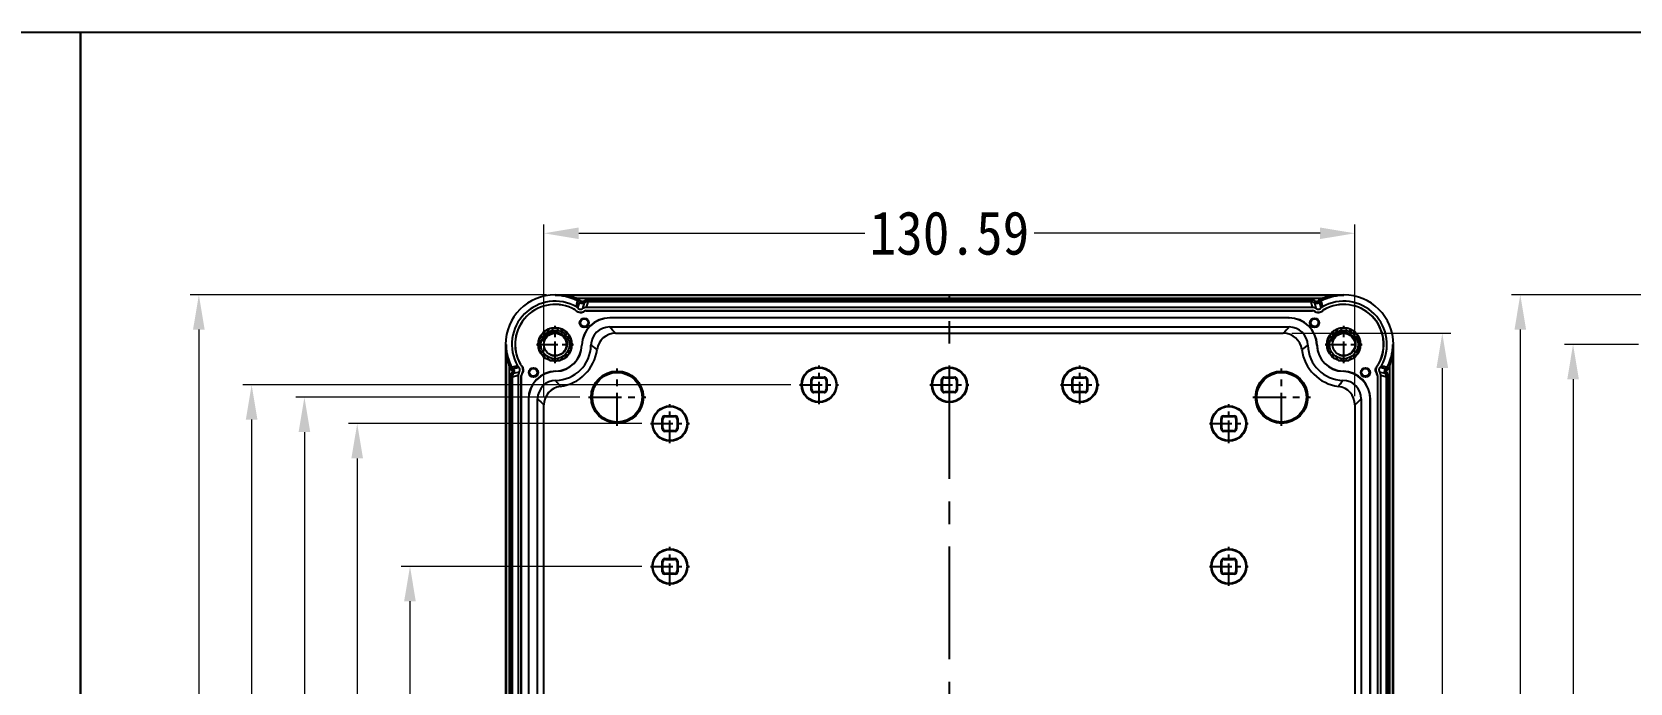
# Model space of a CAD drawing. Header units: millimetres. Extents: x -603 to 1798, y -1840 to -1013.
# Drawn here: x 1199.5 to 1456.9, y -1118.2 to -1013.4 of the extents above; entities that cross this region are included whole.
import ezdxf

# ---------------------------------------------------------------- set-up
doc = ezdxf.new("R2010")
doc.units = ezdxf.units.MM
doc.header["$MEASUREMENT"] = 0
doc.linetypes.add('CENTER', pattern=[50.8, 31.75, -6.35, 6.35, -6.35])
doc.layers.get('0').update_dxf_attribs({"linetype": 'CONTINUOUS'})
doc.layers.get('Defpoints').update_dxf_attribs({"linetype": 'CONTINUOUS'})
doc.layers.add('dim', color=3, linetype='CONTINUOUS', lineweight=9)
doc.styles.add('FFS', font='simfang0.ttf', dxfattribs={"width": 0.9})
doc.dimstyles.new('YanXiu', dxfattribs={"dimtxt": 2.5, "dimasz": 2.2, "dimexe": 1, "dimexo": 0.6, "dimgap": 0.66, "dimtad": 0, "dimzin": 0, "dimdsep": 46, "dimtxsty": 'FFS', "dimcen": 0, "dimclrd": 256, "dimclre": 131, "dimclrt": 42, "dimadec": 0, "dimazin": 0, "dimtfac": 1, "dimtdec": 4, "dimtofl": 0, "dimtmove": 0, "dimatfit": 3, "dimfxl": 0, "dimtolj": 1, "dimtzin": 0, "dimlwd": 0, "dimlwe": 0, "dimarcsym": 0})

# ---------------------------------------------------------------- blocks, each defined once
blk = doc.blocks.new('*U16')
at = {"layer": 'Defpoints', "color": 2}
blk.add_lwpolyline([(-268.67, 187.87), (268.67, 187.87), (268.67, -187.87), (-268.67, -187.87)], close=True, dxfattribs=at)
blk = doc.blocks.new('*D1')
at = {"layer": 'Defpoints', "color": 0}
for p in [(65.3, 111.91), (-65.3, 84.27), (65.3, 84.27)]:
    blk.add_point(p, dxfattribs=at)
at = {"layer": 'dim', "color": 131, "lineweight": 5}
for p, q in [((-65.3, 85.67), (-65.3, 113.31)), ((65.3, 85.67), (65.3, 113.31))]:
    blk.add_line(p, q, dxfattribs=at)
at = {"layer": 'dim', "lineweight": 5}
for p, q in [((-59.7, 111.91), (-13.64, 111.91)), ((59.7, 111.91), (13.64, 111.91))]:
    blk.add_line(p, q, dxfattribs=at)
at = {"layer": 'dim'}
for points in [[(-59.7, 112.84), (-59.7, 110.98), (-65.3, 111.91)], [(59.7, 112.84), (59.7, 110.98), (65.3, 111.91)]]:
    blk.add_solid(points, dxfattribs=at)
at = {"layer": 'dim', "color": 42, "insert": (0, 111.91), "char_height": 7, "attachment_point": 5, "style": 'FFS'}
blk.add_mtext('130.59', dxfattribs=at)
blk = doc.blocks.new('*D2')
at = {"layer": 'Defpoints', "color": 0}
for p in [(53.77, 95.8), (53.77, -95.8), (79.37, -95.8)]:
    blk.add_point(p, dxfattribs=at)
at = {"layer": 'dim', "color": 131, "lineweight": 5}
for p, q in [((55.17, 95.8), (80.77, 95.8)), ((55.17, -95.8), (80.77, -95.8))]:
    blk.add_line(p, q, dxfattribs=at)
at = {"layer": 'dim', "lineweight": 5}
for p, q in [((79.37, 90.2), (79.37, 13.64)), ((79.37, -90.2), (79.37, -13.64))]:
    blk.add_line(p, q, dxfattribs=at)
at = {"layer": 'dim'}
for points in [[(78.44, 90.2), (80.31, 90.2), (79.37, 95.8)], [(78.44, -90.2), (80.31, -90.2), (79.37, -95.8)]]:
    blk.add_solid(points, dxfattribs=at)
at = {"layer": 'dim', "color": 42, "insert": (79.37, 0), "char_height": 7, "attachment_point": 5, "rotation": 90, "style": 'FFS'}
blk.add_mtext('191.59', dxfattribs=at)
blk = doc.blocks.new('*D6')
at = {"layer": 'Defpoints', "color": 0}
for p in [(-48.13, 58.25), (-86.87, -58.25), (-48.13, -58.25)]:
    blk.add_point(p, dxfattribs=at)
at = {"layer": 'dim', "color": 131, "lineweight": 5}
for p, q in [((-49.53, 58.25), (-88.27, 58.25)), ((-49.53, -58.25), (-88.27, -58.25))]:
    blk.add_line(p, q, dxfattribs=at)
at = {"layer": 'dim', "lineweight": 5}
for p, q in [((-86.87, 52.65), (-86.87, 13.78)), ((-86.87, -52.65), (-86.87, -13.78))]:
    blk.add_line(p, q, dxfattribs=at)
at = {"layer": 'dim'}
for points in [[(-87.81, 52.65), (-85.94, 52.65), (-86.87, 58.25)], [(-87.81, -52.65), (-85.94, -52.65), (-86.87, -58.25)]]:
    blk.add_solid(points, dxfattribs=at)
at = {"layer": 'dim', "color": 42, "insert": (-86.87, 0), "char_height": 7, "attachment_point": 5, "rotation": 90, "style": 'FFS'}
blk.add_mtext('116.50', dxfattribs=at)
blk = doc.blocks.new('*D7')
at = {"layer": 'Defpoints', "color": 0}
for p in [(-48.13, 81.25), (-95.37, -81.25), (-48.13, -81.25)]:
    blk.add_point(p, dxfattribs=at)
at = {"layer": 'dim', "color": 131, "lineweight": 5}
for p, q in [((-49.53, 81.25), (-96.77, 81.25)), ((-49.53, -81.25), (-96.77, -81.25))]:
    blk.add_line(p, q, dxfattribs=at)
at = {"layer": 'dim', "lineweight": 5}
for p, q in [((-95.37, 75.65), (-95.37, 13.78)), ((-95.37, -75.65), (-95.37, -13.78))]:
    blk.add_line(p, q, dxfattribs=at)
at = {"layer": 'dim'}
for points in [[(-96.31, 75.65), (-94.44, 75.65), (-95.37, 81.25)], [(-96.31, -75.65), (-94.44, -75.65), (-95.37, -81.25)]]:
    blk.add_solid(points, dxfattribs=at)
at = {"layer": 'dim', "color": 42, "insert": (-95.37, 0), "char_height": 7, "attachment_point": 5, "rotation": 90, "style": 'FFS'}
blk.add_mtext('162.50', dxfattribs=at)
blk = doc.blocks.new('*D8')
at = {"layer": 'Defpoints', "color": 0}
for p in [(-58.13, 85.5), (-103.87, -85.5), (-58.13, -85.5)]:
    blk.add_point(p, dxfattribs=at)
at = {"layer": 'dim', "color": 131, "lineweight": 5}
for p, q in [((-59.53, 85.5), (-105.27, 85.5)), ((-59.53, -85.5), (-105.27, -85.5))]:
    blk.add_line(p, q, dxfattribs=at)
at = {"layer": 'dim', "lineweight": 5}
for p, q in [((-103.87, 79.9), (-103.87, 13.78)), ((-103.87, -79.9), (-103.87, -13.78))]:
    blk.add_line(p, q, dxfattribs=at)
at = {"layer": 'dim'}
for points in [[(-104.81, 79.9), (-102.94, 79.9), (-103.87, 85.5)], [(-104.81, -79.9), (-102.94, -79.9), (-103.87, -85.5)]]:
    blk.add_solid(points, dxfattribs=at)
at = {"layer": 'dim', "color": 42, "insert": (-103.87, 0), "char_height": 7, "attachment_point": 5, "rotation": 90, "style": 'FFS'}
blk.add_mtext('171.00', dxfattribs=at)
blk = doc.blocks.new('*D9')
at = {"layer": 'Defpoints', "color": 0}
for p in [(-24.13, 87.5), (-112.37, -87.5), (-24.13, -87.5)]:
    blk.add_point(p, dxfattribs=at)
at = {"layer": 'dim', "color": 131, "lineweight": 5}
for p, q in [((-25.53, 87.5), (-113.77, 87.5)), ((-25.53, -87.5), (-113.77, -87.5))]:
    blk.add_line(p, q, dxfattribs=at)
at = {"layer": 'dim', "lineweight": 5}
for p, q in [((-112.37, 81.9), (-112.37, 13.78)), ((-112.37, -81.9), (-112.37, -13.78))]:
    blk.add_line(p, q, dxfattribs=at)
at = {"layer": 'dim'}
for points in [[(-113.31, 81.9), (-111.44, 81.9), (-112.37, 87.5)], [(-113.31, -81.9), (-111.44, -81.9), (-112.37, -87.5)]]:
    blk.add_solid(points, dxfattribs=at)
at = {"layer": 'dim', "color": 42, "insert": (-112.37, 0), "char_height": 7, "attachment_point": 5, "rotation": 90, "style": 'FFS'}
blk.add_mtext('175.00', dxfattribs=at)
blk = doc.blocks.new('*D10')
at = {"layer": 'Defpoints', "color": 0}
for p in [(-63.5, 102), (-120.87, -102), (-63.5, -102)]:
    blk.add_point(p, dxfattribs=at)
at = {"layer": 'dim', "color": 131, "lineweight": 5}
for p, q in [((-64.9, 102), (-122.27, 102)), ((-64.9, -102), (-122.27, -102))]:
    blk.add_line(p, q, dxfattribs=at)
at = {"layer": 'dim', "lineweight": 5}
for p, q in [((-120.87, 96.4), (-120.87, 13.88)), ((-120.87, -96.4), (-120.87, -13.88))]:
    blk.add_line(p, q, dxfattribs=at)
at = {"layer": 'dim'}
for points in [[(-121.81, 96.4), (-119.94, 96.4), (-120.87, 102)], [(-121.81, -96.4), (-119.94, -96.4), (-120.87, -102)]]:
    blk.add_solid(points, dxfattribs=at)
at = {"layer": 'dim', "color": 42, "insert": (-120.87, 0), "char_height": 7, "attachment_point": 5, "rotation": 90, "style": 'FFS'}
blk.add_mtext('204.00', dxfattribs=at)
blk = doc.blocks.new('*D32')
at = {"layer": 'Defpoints', "color": 0}
for p in [(-37.36, 370.99), (-63.65, 166.99), (-37.36, 166.99)]:
    blk.add_point(p, dxfattribs=at)
at = {"layer": 'dim', "color": 131, "lineweight": 5}
for p, q in [((-38.76, 370.99), (-65.05, 370.99)), ((-38.76, 166.99), (-65.05, 166.99))]:
    blk.add_line(p, q, dxfattribs=at)
at = {"layer": 'dim', "lineweight": 5}
for p, q in [((-63.65, 365.39), (-63.65, 282.87)), ((-63.65, 172.59), (-63.65, 255.11))]:
    blk.add_line(p, q, dxfattribs=at)
at = {"layer": 'dim'}
for points in [[(-64.58, 365.39), (-62.71, 365.39), (-63.65, 370.99)], [(-64.58, 172.59), (-62.71, 172.59), (-63.65, 166.99)]]:
    blk.add_solid(points, dxfattribs=at)
at = {"layer": 'dim', "color": 42, "insert": (-63.65, 268.99), "char_height": 7, "attachment_point": 5, "rotation": 90, "style": 'FFS'}
blk.add_mtext('204.00', dxfattribs=at)
blk = doc.blocks.new('*D40')
at = {"layer": 'Defpoints', "color": 0}
for p in [(-55.15, 362.99), (-43.19, 362.99), (-43.19, 174.99)]:
    blk.add_point(p, dxfattribs=at)
at = {"layer": 'dim', "color": 131, "lineweight": 5}
for p, q in [((-44.59, 362.99), (-56.55, 362.99)), ((-44.59, 174.99), (-56.55, 174.99))]:
    blk.add_line(p, q, dxfattribs=at)
at = {"layer": 'dim', "lineweight": 5}
for p, q in [((-55.15, 357.39), (-55.15, 282.76)), ((-55.15, 180.59), (-55.15, 255.21))]:
    blk.add_line(p, q, dxfattribs=at)
at = {"layer": 'dim'}
for points in [[(-56.08, 357.39), (-54.21, 357.39), (-55.15, 362.99)], [(-56.08, 180.59), (-54.21, 180.59), (-55.15, 174.99)]]:
    blk.add_solid(points, dxfattribs=at)
at = {"layer": 'dim', "color": 42, "insert": (-55.15, 268.99), "char_height": 7, "attachment_point": 5, "rotation": 90, "style": 'FFS'}
blk.add_mtext('188.00', dxfattribs=at)
blk = doc.blocks.new('u87')
at = {"color": 7}
for p, q in [((-63.5, 101.904), (-63.5, 102)), ((-63.5, 102), (63.5, 102)), ((63.5, 101.904), (-63.5, 101.904)), ((-59.999, 101.404), (-60.127, 101.133)), ((59.999, 101.404), (-59.999, 101.404)), ((-59.724, 101.268), (-59.862, 101.002)), ((-59.824, 99.859), (-59.58, 100.783)), ((-59.357, 100.984), (-59.58, 100.783)), ((-58.823, 100.701), (-59.064, 99.774)), ((-58.998, 100.944), (-58.823, 100.701)), ((-58.237, 100.89), (-58.478, 99.963)), ((-58.237, 101.19), (-58.237, 100.89)), ((58.237, 101.19), (-58.237, 101.19)), ((58.237, 100.89), (-58.237, 100.89)), ((58.237, 101.19), (58.237, 100.89)), ((58.478, 99.963), (58.237, 100.89)), ((58.998, 100.944), (58.823, 100.701)), ((59.064, 99.774), (58.823, 100.701)), ((59.357, 100.984), (59.58, 100.783)), ((59.58, 100.783), (59.824, 99.859)), ((59.724, 101.268), (59.862, 101.002)), ((59.999, 101.404), (60.127, 101.133)), ((63.5, 101.904), (63.5, 102)), ((-60.338, 99.601), (-60.327, 99.619)), ((-60.215, 99.502), (-60.2, 99.516)), ((-58.761, 99.341), (-58.774, 99.358)), ((-58.481, 99.432), (-58.481, 99.453)), ((-58.481, 99.453), (58.481, 99.453)), ((-58.481, 99.432), (58.481, 99.432)), ((58.478, 99.963), (-58.478, 99.963)), ((54.703, 98.295), (-54.703, 98.295)), ((-54.678, 98.269), (-54.703, 98.295)), ((54.678, 98.269), (-54.678, 98.269)), ((54.678, 98.269), (54.703, 98.295)), ((58.481, 99.432), (58.481, 99.453)), ((58.761, 99.341), (58.774, 99.358)), ((60.215, 99.502), (60.2, 99.516)), ((60.337, 99.6), (60.327, 99.619)), ((-54.723, 96.816), (54.723, 96.816)), ((-53.775, 95.795), (53.775, 95.795)), ((-71.5, 94), (-71.5, -94)), ((-71.5, 94), (-71.404, 94)), ((-71.404, 94), (-71.404, -94)), ((-59.175, 93.887), (-59.201, 93.9)), ((59.175, 93.887), (59.201, 93.9)), ((71.404, -94), (71.404, 94)), ((71.5, 94), (71.404, 94)), ((71.5, -94), (71.5, 94)), ((-70.904, 90.499), (-70.633, 90.627)), ((-70.904, 90.499), (-70.904, 3.501)), ((-70.768, 90.224), (-70.502, 90.362)), ((-70.484, 89.857), (-70.283, 90.08)), ((-70.283, 90.08), (-69.359, 90.324)), ((-69.101, 90.838), (-69.119, 90.827)), ((-69.002, 90.715), (-69.016, 90.7)), ((69.002, 90.715), (69.016, 90.7)), ((69.101, 90.838), (69.119, 90.827)), ((69.359, 90.324), (70.283, 90.08)), ((70.484, 89.857), (70.283, 90.08)), ((70.768, 90.224), (70.502, 90.362)), ((70.904, 90.499), (70.633, 90.627)), ((70.904, 3.501), (70.904, 90.499)), ((-70.69, 88.737), (-70.69, 5.263)), ((-70.69, 88.737), (-70.39, 88.737)), ((-70.444, 89.498), (-70.201, 89.323)), ((-69.463, 88.978), (-70.39, 88.737)), ((-70.39, 88.737), (-70.39, 5.263)), ((-69.274, 89.564), (-70.201, 89.323)), ((-69.463, 88.978), (-69.463, 5.022)), ((-68.953, 5.019), (-68.953, 88.981)), ((-68.932, 88.981), (-68.953, 88.981)), ((-68.932, 5.019), (-68.932, 88.981)), ((-68.841, 89.261), (-68.858, 89.274)), ((-63.387, 89.675), (-63.4, 89.701)), ((-22.25, 86.65), (-22.25, 88.35)), ((-22.137, 88.237), (-22.25, 88.35)), ((-22.137, 86.763), (-22.137, 88.237)), ((-21.737, 88.637), (-21.85, 88.75)), ((-21.85, 88.75), (-20.15, 88.75)), ((-21.737, 88.637), (-20.263, 88.637)), ((-20.263, 88.637), (-20.15, 88.75)), ((-19.863, 88.237), (-19.75, 88.35)), ((-19.863, 88.237), (-19.863, 86.763)), ((-19.75, 88.35), (-19.75, 86.65)), ((-1.25, 86.65), (-1.25, 88.35)), ((-1.137, 88.237), (-1.25, 88.35)), ((-1.137, 86.763), (-1.137, 88.237)), ((-0.737, 88.637), (-0.85, 88.75)), ((-0.85, 88.75), (0.85, 88.75)), ((-0.737, 88.637), (0.737, 88.637)), ((0.737, 88.637), (0.85, 88.75)), ((1.137, 88.237), (1.25, 88.35)), ((1.137, 88.237), (1.137, 86.763)), ((1.25, 88.35), (1.25, 86.65)), ((19.75, 86.65), (19.75, 88.35)), ((19.863, 88.237), (19.75, 88.35)), ((19.863, 86.763), (19.863, 88.237)), ((20.263, 88.637), (20.15, 88.75)), ((20.15, 88.75), (21.85, 88.75)), ((20.263, 88.637), (21.737, 88.637)), ((21.737, 88.637), (21.85, 88.75)), ((22.137, 88.237), (22.25, 88.35)), ((22.137, 88.237), (22.137, 86.763)), ((22.25, 88.35), (22.25, 86.65)), ((63.387, 89.675), (63.4, 89.701)), ((68.841, 89.261), (68.858, 89.274)), ((68.932, 88.981), (68.932, 5.019)), ((68.932, 88.981), (68.953, 88.981)), ((68.953, 88.981), (68.953, 5.019)), ((70.201, 89.323), (69.274, 89.564)), ((69.463, 5.022), (69.463, 88.978)), ((70.39, 88.737), (69.463, 88.978)), ((70.444, 89.498), (70.201, 89.323)), ((70.39, 5.263), (70.39, 88.737)), ((70.69, 88.737), (70.39, 88.737)), ((70.69, 5.263), (70.69, 88.737)), ((-67.795, 85.203), (-67.795, 8.797)), ((-67.769, 85.178), (-67.795, 85.203)), ((-67.769, 85.178), (-67.769, 8.822)), ((-66.316, 8.777), (-66.316, 85.223)), ((-22.137, 86.763), (-22.25, 86.65)), ((-21.737, 86.363), (-21.85, 86.25)), ((-20.15, 86.25), (-21.85, 86.25)), ((-20.263, 86.363), (-21.737, 86.363)), ((-20.263, 86.363), (-20.15, 86.25)), ((-19.863, 86.763), (-19.75, 86.65)), ((-1.137, 86.763), (-1.25, 86.65)), ((-0.737, 86.363), (-0.85, 86.25)), ((0.85, 86.25), (-0.85, 86.25)), ((0.737, 86.363), (-0.737, 86.363)), ((0.737, 86.363), (0.85, 86.25)), ((1.137, 86.763), (1.25, 86.65)), ((19.863, 86.763), (19.75, 86.65)), ((20.263, 86.363), (20.15, 86.25)), ((21.85, 86.25), (20.15, 86.25)), ((21.737, 86.363), (20.263, 86.363)), ((21.737, 86.363), (21.85, 86.25)), ((22.137, 86.763), (22.25, 86.65)), ((66.316, 85.223), (66.316, 8.777)), ((67.769, 85.178), (67.795, 85.203)), ((67.769, 8.822), (67.769, 85.178)), ((67.795, 8.797), (67.795, 85.203)), ((-65.295, 9.725), (-65.295, 84.275)), ((-45.737, 82.387), (-45.85, 82.5)), ((-45.85, 82.5), (-44.15, 82.5)), ((-45.737, 82.387), (-44.263, 82.387)), ((-44.263, 82.387), (-44.15, 82.5)), ((44.15, 82.5), (45.85, 82.5)), ((44.263, 82.387), (44.15, 82.5)), ((44.263, 82.387), (45.737, 82.387)), ((45.737, 82.387), (45.85, 82.5)), ((65.295, 84.275), (65.295, 9.725)), ((-46.25, 80.4), (-46.25, 82.1)), ((-46.137, 81.987), (-46.25, 82.1)), ((-46.137, 80.513), (-46.25, 80.4)), ((-46.137, 80.513), (-46.137, 81.987)), ((-45.737, 80.113), (-45.85, 80)), ((-44.15, 80), (-45.85, 80)), ((-44.263, 80.113), (-45.737, 80.113)), ((-44.263, 80.113), (-44.15, 80)), ((-43.863, 81.987), (-43.75, 82.1)), ((-43.863, 81.987), (-43.863, 80.513)), ((-43.863, 80.513), (-43.75, 80.4)), ((-43.75, 82.1), (-43.75, 80.4)), ((43.75, 80.4), (43.75, 82.1)), ((43.863, 81.987), (43.75, 82.1)), ((43.863, 80.513), (43.75, 80.4)), ((43.863, 80.513), (43.863, 81.987)), ((44.263, 80.113), (44.15, 80)), ((45.85, 80), (44.15, 80)), ((45.737, 80.113), (44.263, 80.113)), ((45.737, 80.113), (45.85, 80)), ((46.137, 81.987), (46.25, 82.1)), ((46.137, 81.987), (46.137, 80.513)), ((46.137, 80.513), (46.25, 80.4)), ((46.25, 82.1), (46.25, 80.4)), ((-45.737, 59.387), (-45.85, 59.5)), ((-45.85, 59.5), (-44.15, 59.5)), ((-45.737, 59.387), (-44.263, 59.387)), ((-44.263, 59.387), (-44.15, 59.5)), ((44.15, 59.5), (45.85, 59.5)), ((44.263, 59.387), (44.15, 59.5)), ((44.263, 59.387), (45.737, 59.387)), ((45.737, 59.387), (45.85, 59.5)), ((-46.25, 57.4), (-46.25, 59.1)), ((-46.137, 58.987), (-46.25, 59.1)), ((-46.137, 57.513), (-46.25, 57.4)), ((-46.137, 57.513), (-46.137, 58.987)), ((-45.737, 57.113), (-45.85, 57)), ((-44.15, 57), (-45.85, 57)), ((-44.263, 57.113), (-45.737, 57.113)), ((-44.263, 57.113), (-44.15, 57)), ((-43.863, 58.987), (-43.75, 59.1)), ((-43.863, 58.987), (-43.863, 57.513)), ((-43.863, 57.513), (-43.75, 57.4)), ((-43.75, 59.1), (-43.75, 57.4)), ((43.75, 57.4), (43.75, 59.1)), ((43.863, 58.987), (43.75, 59.1)), ((43.863, 57.513), (43.75, 57.4)), ((43.863, 57.513), (43.863, 58.987)), ((44.263, 57.113), (44.15, 57)), ((45.85, 57), (44.15, 57)), ((45.737, 57.113), (44.263, 57.113)), ((45.737, 57.113), (45.85, 57)), ((46.137, 58.987), (46.25, 59.1)), ((46.137, 58.987), (46.137, 57.513)), ((46.137, 57.513), (46.25, 57.4)), ((46.25, 59.1), (46.25, 57.4))]:
    blk.add_line(p, q, dxfattribs=at)
at = {"color": 1, "linetype": 'CENTER', "ltscale": 0.572}
blk.add_line((0, -102), (0, 102), dxfattribs=at)
at = {"color": 1, "linetype": 'CENTER', "ltscale": 0.10854}
for p, q in [((-63.5, 91.015), (-63.5, 96.985)), ((63.5, 91.015), (63.5, 96.985)), ((-66.485, 94), (-60.515, 94)), ((60.515, 94), (66.485, 94))]:
    blk.add_line(p, q, dxfattribs=at)
at = {"color": 1, "linetype": 'CENTER', "ltscale": 0.168385}
for p, q in [((-53.5, 80.869), (-53.5, 90.131)), ((53.5, 80.869), (53.5, 90.131)), ((-58.131, 85.5), (-48.869, 85.5)), ((48.869, 85.5), (58.131, 85.5))]:
    blk.add_line(p, q, dxfattribs=at)
at = {"color": 1, "linetype": 'CENTER', "ltscale": 0.113789}
for p, q in [((-21, 84.371), (-21, 90.629)), ((0, 84.371), (0, 90.629)), ((21, 84.371), (21, 90.629)), ((-24.129, 87.5), (-17.871, 87.5)), ((-3.129, 87.5), (3.129, 87.5)), ((17.871, 87.5), (24.129, 87.5)), ((-45, 78.121), (-45, 84.379)), ((45, 78.121), (45, 84.379)), ((-48.129, 81.25), (-41.871, 81.25)), ((41.871, 81.25), (48.129, 81.25)), ((-45, 55.121), (-45, 61.379)), ((45, 55.121), (45, 61.379)), ((-48.129, 58.25), (-41.871, 58.25)), ((41.871, 58.25), (48.129, 58.25))]:
    blk.add_line(p, q, dxfattribs=at)
at = {"color": 7}
for centre, radius in [((-58.8, 97.5), 0.75), ((-58.8, 97.5), 0.61), ((58.8, 97.5), 0.75), ((58.8, 97.5), 0.61), ((-63.5, 94), 2.713), ((-63.5, 94), 2.3), ((-63.5, 94), 1.8), ((63.5, 94), 2.713), ((63.5, 94), 2.3), ((63.5, 94), 1.8), ((-67, 89.5), 0.75), ((-67, 89.5), 0.61), ((-21, 87.5), 2.845), ((-21, 87.5), 2.74), ((0, 87.5), 2.845), ((0, 87.5), 2.74), ((21, 87.5), 2.845), ((21, 87.5), 2.74), ((67, 89.5), 0.75), ((67, 89.5), 0.61), ((-53.5, 85.5), 4.21), ((-53.5, 85.5), 4), ((53.5, 85.5), 4.21), ((53.5, 85.5), 4), ((-45, 81.25), 2.845), ((-45, 81.25), 2.74), ((45, 81.25), 2.845), ((45, 81.25), 2.74), ((-45, 58.25), 2.845), ((-45, 58.25), 2.74), ((45, 58.25), 2.845), ((45, 58.25), 2.74)]:
    blk.add_circle(centre, radius, dxfattribs=at)
for centre, radius, start, end in [((-63.5, 94), 8, 90, 180), ((-63.5, 94), 6.963, 60.57638, 209.42363), ((-63.5, 94), 6.453, 60.54928, 209.45048), ((-63.5, 94), 6.432, 60.54928, 209.45048), ((-63.5, 94), 7.89, 62.54633, 64.6904), ((-63.5, 94), 8.19, 62.54633, 64.6904), ((-60.323, 100.114), 1, 41.99673, 62.54503), ((-60.323, 100.114), 1.3, 41.99954, 62.54606), ((-58.237, 99.889), 1.301, 90.01296, 125.81426), ((-58.237, 99.89), 1, 89.99738, 125.82912), ((58.237, 99.889), 1.301, 54.18688, 89.9859), ((58.237, 99.89), 1, 54.17106, 89.99745), ((60.323, 100.114), 1.3, 117.45427, 138.00013), ((60.323, 100.114), 1, 117.45518, 138.00305), ((63.5, 94), 8.19, 115.3096, 117.45367), ((63.5, 94), 7.89, 115.3096, 117.45367), ((63.5, 94), 6.963, 330.57638, 119.42363), ((63.5, 94), 6.453, 330.54928, 119.45732), ((63.5, 94), 6.432, 330.54928, 119.45718), ((63.5, 94), 8, 0, 90), ((-60.573, 99.184), 0.479, 41.66862, 60.54846), ((-60.573, 99.184), 0.5, 41.66866, 60.5485), ((-60.57, 99.194), 1, 41.66728, 60.5762), ((-54.703, 93.796), 4.499, 89.99672, 178.67454), ((-54.678, 93.77), 4.499, 89.99673, 178.50824), ((-58.478, 98.963), 1, 90.00074, 125.82648), ((-58.481, 98.953), 0.5, 90.00148, 125.82734), ((-58.481, 98.952), 0.48, 90.03025, 125.79927), ((54.678, 93.77), 4.499, 1.49159, 90.00325), ((54.703, 93.796), 4.499, 1.32546, 90.00328), ((58.478, 98.963), 1, 54.17352, 89.99926), ((58.481, 98.953), 0.5, 54.17266, 89.99852), ((58.481, 98.952), 0.48, 54.19666, 89.97383), ((60.57, 99.194), 1, 119.42382, 138.33335), ((60.573, 99.184), 0.5, 119.53371, 138.33335), ((60.573, 99.184), 0.479, 119.53752, 138.33116), ((-65.429, 95.402), 0.315, 84.29192, 203.70808), ((-65.855, 95.215), 0.15, 332.72209, 23.70808), ((-65.383, 95.865), 0.15, 264.29192, 315.27791), ((-63.5, 94), 2.5, 134.72209, 135.27791), ((-65.365, 95.883), 0.15, 314.72209, 5.70808), ((-64.902, 95.929), 0.315, 66.29192, 185.70808), ((-64.715, 96.355), 0.15, 246.29192, 297.27791), ((-63.5, 94), 2.5, 116.72209, 117.27791), ((-64.692, 96.367), 0.15, 296.72209, 347.70808), ((-64.237, 96.268), 0.315, 48.29192, 167.70808), ((-63.927, 96.615), 0.15, 228.29192, 279.27791), ((-63.5, 94), 2.5, 98.72209, 99.27791), ((-63.902, 96.619), 0.15, 278.72209, 329.70808), ((-63.5, 96.385), 0.315, 30.29192, 149.70808), ((-63.098, 96.619), 0.15, 210.29192, 261.27791), ((-63.5, 94), 2.5, 80.72209, 81.27791), ((-63.073, 96.615), 0.15, 260.72209, 311.70808), ((-62.763, 96.268), 0.315, 12.29192, 131.70808), ((-62.308, 96.367), 0.15, 192.29192, 243.27791), ((-63.5, 94), 2.5, 62.72209, 63.27791), ((-62.285, 96.355), 0.15, 242.72209, 293.70808), ((-62.098, 95.929), 0.315, 354.29192, 113.70808), ((-61.635, 95.883), 0.15, 174.29192, 225.27791), ((-63.5, 94), 2.5, 44.72209, 45.27791), ((-61.617, 95.865), 0.15, 224.72209, 275.70808), ((-61.571, 95.402), 0.315, 336.29192, 95.70808), ((-61.145, 95.215), 0.15, 156.29192, 207.27791), ((-54.724, 93.817), 2.999, 89.99682, 178.80768), ((-53.775, 92.796), 2.999, 89.99758, 172.94346), ((-74.049, 77.912), 27.034, 41.415, 44.36945), ((74.049, 77.912), 27.034, 135.63055, 138.585), ((53.775, 92.796), 2.999, 7.05655, 90.00242), ((54.724, 93.817), 2.999, 1.19232, 90.00318), ((61.571, 95.402), 0.315, 84.29192, 203.70808), ((61.145, 95.215), 0.15, 332.72209, 23.70808), ((61.617, 95.865), 0.15, 264.29192, 315.27791), ((63.5, 94), 2.5, 134.72209, 135.27791), ((61.635, 95.883), 0.15, 314.72209, 5.70808), ((62.098, 95.929), 0.315, 66.29192, 185.70808), ((62.285, 96.355), 0.15, 246.29192, 297.27791), ((63.5, 94), 2.5, 116.72209, 117.27791), ((62.308, 96.367), 0.15, 296.72209, 347.70808), ((62.763, 96.268), 0.315, 48.29192, 167.70808), ((63.073, 96.615), 0.15, 228.29192, 279.27791), ((63.5, 94), 2.5, 98.72209, 99.27791), ((63.098, 96.619), 0.15, 278.72209, 329.70808), ((63.5, 96.385), 0.315, 30.29192, 149.70808), ((63.902, 96.619), 0.15, 210.29192, 261.27791), ((63.5, 94), 2.5, 80.72209, 81.27791), ((63.927, 96.615), 0.15, 260.72209, 311.70808), ((64.237, 96.268), 0.315, 12.29192, 131.70808), ((64.692, 96.367), 0.15, 192.29192, 243.27791), ((63.5, 94), 2.5, 62.72209, 63.27791), ((64.715, 96.355), 0.15, 242.72209, 293.70808), ((64.902, 95.929), 0.315, 354.29192, 113.70808), ((65.365, 95.883), 0.15, 174.29192, 225.27791), ((63.5, 94), 2.5, 44.72209, 45.27791), ((65.383, 95.865), 0.15, 224.72209, 275.70808), ((65.429, 95.402), 0.315, 336.29192, 95.70808), ((65.855, 95.215), 0.15, 156.29192, 207.27791), ((-65.885, 94), 0.315, 120.29192, 239.70808), ((-65.768, 94.737), 0.315, 102.29192, 221.70808), ((-65.768, 93.263), 0.315, 138.29192, 257.70808), ((-66.119, 94.402), 0.15, 300.29192, 351.27791), ((-66.119, 93.598), 0.15, 8.72209, 59.70808), ((-66.115, 94.427), 0.15, 350.72209, 41.70808), ((-66.115, 93.573), 0.15, 318.29192, 9.27791), ((-63.5, 94), 2.5, 170.72209, 171.27791), ((-63.5, 94), 2.5, 188.72209, 189.27791), ((-65.867, 95.192), 0.15, 282.29192, 333.27791), ((-65.867, 92.808), 0.15, 26.72209, 77.70808), ((-65.429, 92.598), 0.315, 156.29192, 275.70808), ((-63.5, 94), 2.5, 152.72209, 153.27791), ((-63.5, 94), 2.5, 206.72209, 207.27791), ((-65.855, 92.785), 0.15, 336.29192, 27.27791), ((-63.5, 94), 4.3, 271.32874, 358.67126), ((-63.5, 94), 4.326, 271.49481, 358.50543), ((-63.5, 94), 5.779, 271.1955, 358.8045), ((-63.5, 94), 6.8, 277.05897, 352.94103), ((-61.571, 92.598), 0.315, 264.29192, 23.70808), ((-61.145, 92.785), 0.15, 152.72209, 203.70808), ((-63.5, 94), 2.5, 26.72209, 27.27791), ((-63.5, 94), 2.5, 332.72209, 333.27791), ((-61.133, 95.192), 0.15, 206.72209, 257.70808), ((-61.133, 92.808), 0.15, 102.29192, 153.27791), ((-61.232, 94.737), 0.315, 318.29192, 77.70808), ((-61.232, 93.263), 0.315, 282.29192, 41.70808), ((-60.885, 94.427), 0.15, 138.29192, 189.27791), ((-60.885, 93.573), 0.15, 170.72209, 221.70808), ((-63.5, 94), 2.5, 8.72209, 9.27791), ((-63.5, 94), 2.5, 350.72209, 351.27791), ((-60.881, 94.402), 0.15, 188.72209, 239.70808), ((-60.881, 93.598), 0.15, 120.29192, 171.27791), ((-61.115, 94), 0.315, 300.29192, 59.70808), ((63.5, 94), 6.8, 187.05897, 262.94103), ((63.5, 94), 5.779, 181.1955, 268.8045), ((63.5, 94), 4.326, 181.49481, 268.50543), ((63.5, 94), 4.3, 181.32874, 268.67126), ((61.115, 94), 0.315, 120.29192, 239.70808), ((61.232, 94.737), 0.315, 102.29192, 221.70808), ((61.232, 93.263), 0.315, 138.29192, 257.70808), ((60.881, 94.402), 0.15, 300.29192, 351.27791), ((60.881, 93.598), 0.15, 8.72209, 59.70808), ((60.885, 94.427), 0.15, 350.72209, 41.70808), ((60.885, 93.573), 0.15, 318.29192, 9.27791), ((63.5, 94), 2.5, 170.72209, 171.27791), ((63.5, 94), 2.5, 188.72209, 189.27791), ((61.133, 95.192), 0.15, 282.29192, 333.27791), ((61.133, 92.808), 0.15, 26.72209, 77.70808), ((61.571, 92.598), 0.315, 156.29192, 275.70808), ((63.5, 94), 2.5, 152.72209, 153.27791), ((63.5, 94), 2.5, 206.72209, 207.27791), ((61.145, 92.785), 0.15, 336.29192, 27.27791), ((65.429, 92.598), 0.315, 264.29192, 23.70808), ((65.855, 92.785), 0.15, 152.72209, 203.70808), ((63.5, 94), 2.5, 26.72209, 27.27791), ((63.5, 94), 2.5, 332.72209, 333.27791), ((65.867, 95.192), 0.15, 206.72209, 257.70808), ((65.867, 92.808), 0.15, 102.29192, 153.27791), ((65.768, 94.737), 0.315, 318.29192, 77.70808), ((65.768, 93.263), 0.315, 282.29192, 41.70808), ((66.115, 94.427), 0.15, 138.29192, 189.27791), ((66.115, 93.573), 0.15, 170.72209, 221.70808), ((63.5, 94), 2.5, 8.72209, 9.27791), ((63.5, 94), 2.5, 350.72209, 351.27791), ((66.119, 94.402), 0.15, 188.72209, 239.70808), ((66.119, 93.598), 0.15, 120.29192, 171.27791), ((65.885, 94), 0.315, 300.29192, 59.70808), ((-63.5, 94), 8.19, 205.3096, 207.45367), ((-69.614, 90.823), 1.3, 207.45437, 228.00004), ((-63.5, 94), 7.89, 205.3096, 207.45367), ((-69.614, 90.823), 1, 207.45518, 228.00305), ((-68.694, 91.07), 1, 209.42382, 228.33335), ((-68.684, 91.073), 0.5, 209.44547, 228.33318), ((-68.684, 91.073), 0.479, 209.44683, 228.33127), ((-65.383, 92.135), 0.15, 44.72209, 95.70808), ((-63.5, 94), 2.5, 224.72209, 225.27791), ((-65.365, 92.117), 0.15, 354.29192, 45.27791), ((-64.902, 92.071), 0.315, 174.29192, 293.70808), ((-64.715, 91.645), 0.15, 62.72209, 113.70808), ((-63.5, 94), 2.5, 242.72209, 243.27791), ((-64.692, 91.633), 0.15, 12.29192, 63.27791), ((-64.237, 91.732), 0.315, 192.29192, 311.70808), ((-63.441, 93.983), 1.811, 242.37549, 268.13959), ((-63.927, 91.385), 0.15, 80.72209, 131.70808), ((-63.5, 94), 2.5, 260.72209, 261.27791), ((-63.902, 91.381), 0.15, 30.29192, 81.27791), ((-63.5, 91.615), 0.315, 210.29192, 329.70808), ((-63.098, 91.381), 0.15, 98.72209, 149.70808), ((-63.5, 94), 2.5, 278.72209, 279.27791), ((-63.073, 91.385), 0.15, 48.29192, 99.27791), ((-62.763, 91.732), 0.315, 228.29192, 347.70808), ((-62.308, 91.633), 0.15, 116.72209, 167.70808), ((-63.5, 94), 2.5, 296.72209, 297.27791), ((-62.285, 91.645), 0.15, 66.29192, 117.27791), ((-62.098, 92.071), 0.315, 246.29192, 5.70808), ((-61.635, 92.117), 0.15, 134.72209, 185.70808), ((-63.5, 94), 2.5, 314.72209, 315.27791), ((-61.617, 92.135), 0.15, 84.29192, 135.27791), ((61.617, 92.135), 0.15, 44.72209, 95.70808), ((63.5, 94), 2.5, 224.72209, 225.27791), ((61.635, 92.117), 0.15, 354.29192, 45.27791), ((62.098, 92.071), 0.315, 174.29192, 293.70808), ((62.285, 91.645), 0.15, 62.72209, 113.70808), ((63.5, 94), 2.5, 242.72209, 243.27791), ((62.308, 91.633), 0.15, 12.29192, 63.27791), ((62.763, 91.732), 0.315, 192.29192, 311.70808), ((63.559, 93.983), 1.811, 242.37549, 268.13959), ((63.073, 91.385), 0.15, 80.72209, 131.70808), ((63.5, 94), 2.5, 260.72209, 261.27791), ((63.098, 91.381), 0.15, 30.29192, 81.27791), ((63.5, 91.615), 0.315, 210.29192, 329.70808), ((63.902, 91.381), 0.15, 98.72209, 149.70808), ((63.5, 94), 2.5, 278.72209, 279.27791), ((63.927, 91.385), 0.15, 48.29192, 99.27791), ((64.237, 91.732), 0.315, 228.29192, 347.70808), ((64.692, 91.633), 0.15, 116.72209, 167.70808), ((63.5, 94), 2.5, 296.72209, 297.27791), ((64.715, 91.645), 0.15, 66.29192, 117.27791), ((64.902, 92.071), 0.315, 246.29192, 5.70808), ((65.365, 92.117), 0.15, 134.72209, 185.70808), ((63.5, 94), 2.5, 314.72209, 315.27791), ((65.383, 92.135), 0.15, 84.29192, 135.27791), ((68.684, 91.073), 0.479, 311.6686, 330.54846), ((68.684, 91.073), 0.5, 311.66865, 330.5485), ((68.694, 91.07), 1, 311.66728, 330.5762), ((69.614, 90.823), 1, 311.99673, 332.54503), ((69.614, 90.823), 1.3, 311.9995, 332.54609), ((63.5, 94), 7.89, 332.54633, 334.6904), ((63.5, 94), 8.19, 332.54633, 334.6904), ((-69.389, 88.737), 1.301, 144.18881, 179.98397), ((-69.39, 88.737), 1, 144.17018, 179.99745), ((-68.463, 88.978), 1, 144.17352, 179.99926), ((-68.453, 88.981), 0.5, 144.17266, 179.99852), ((-68.452, 88.981), 0.48, 144.19665, 179.97383), ((-63.296, 85.203), 4.499, 91.32545, 180.00329), ((-63.27, 85.178), 4.499, 91.49158, 180.00326), ((-63.317, 85.224), 2.999, 91.19232, 180.00318), ((63.317, 85.224), 2.999, 359.99682, 88.80768), ((63.27, 85.178), 4.499, 359.99673, 88.50824), ((63.296, 85.203), 4.499, 359.99672, 88.67454), ((68.452, 88.981), 0.48, 0.03025, 35.79927), ((68.453, 88.981), 0.5, 0.00148, 35.82734), ((68.463, 88.978), 1, 0.00074, 35.82648), ((69.39, 88.737), 1, 359.99701, 35.83009), ((69.389, 88.737), 1.301, 0.01474, 35.81248), ((-47.412, 104.549), 27.034, 225.63055, 228.585), ((-62.296, 84.275), 2.999, 97.05655, 180.00242), ((62.296, 84.275), 2.999, 359.99758, 82.94346), ((47.412, 104.549), 27.034, 311.415, 314.36945)]:
    blk.add_arc(centre, radius, start, end, dxfattribs=at)
for centre, major_axis, start_param, end_param in [((-21.85, 88.35), (0.283, -0.283), 2.3563468, 3.9268385), ((-21.736, 88.236), (-0.283, 0.283), -0.7852459, 0.7852459), ((-20.264, 88.236), (0.283, 0.283), -0.7852459, 0.7852459), ((-20.15, 88.35), (0.283, 0.283), -0.7852459, 0.7852459), ((-0.85, 88.35), (0.283, -0.283), 2.3563468, 3.9268385), ((-0.736, 88.236), (-0.283, 0.283), -0.7852459, 0.7852459), ((0.736, 88.236), (0.283, 0.283), -0.7852459, 0.7852459), ((0.85, 88.35), (0.283, 0.283), -0.7852459, 0.7852459), ((20.15, 88.35), (0.283, -0.283), 2.3563468, 3.9268385), ((20.264, 88.236), (-0.283, 0.283), -0.7852459, 0.7852459), ((21.736, 88.236), (0.283, 0.283), -0.7852459, 0.7852459), ((21.85, 88.35), (0.283, 0.283), -0.7852459, 0.7852459), ((-21.85, 86.65), (0.283, 0.283), 2.3563468, 3.9268385), ((-21.736, 86.764), (-0.283, -0.283), -0.7852459, 0.7852459), ((-20.264, 86.764), (0.283, -0.283), -0.7852459, 0.7852459), ((-20.15, 86.65), (0.283, -0.283), -0.7852459, 0.7852459), ((-0.85, 86.65), (0.283, 0.283), 2.3563468, 3.9268385), ((-0.736, 86.764), (-0.283, -0.283), -0.7852459, 0.7852459), ((0.736, 86.764), (0.283, -0.283), -0.7852459, 0.7852459), ((0.85, 86.65), (0.283, -0.283), -0.7852459, 0.7852459), ((20.15, 86.65), (0.283, 0.283), 2.3563468, 3.9268385), ((20.264, 86.764), (-0.283, -0.283), -0.7852459, 0.7852459), ((21.736, 86.764), (0.283, -0.283), -0.7852459, 0.7852459), ((21.85, 86.65), (0.283, -0.283), -0.7852459, 0.7852459), ((-45.85, 82.1), (0.283, -0.283), 2.3563468, 3.9268385), ((-45.736, 81.986), (-0.283, 0.283), -0.7852459, 0.7852459), ((-44.264, 81.986), (0.283, 0.283), -0.7852459, 0.7852459), ((-44.15, 82.1), (0.283, 0.283), -0.7852459, 0.7852459), ((44.15, 82.1), (0.283, -0.283), 2.3563468, 3.9268385), ((44.264, 81.986), (-0.283, 0.283), -0.7852459, 0.7852459), ((45.736, 81.986), (0.283, 0.283), -0.7852459, 0.7852459), ((45.85, 82.1), (0.283, 0.283), -0.7852459, 0.7852459), ((-45.85, 80.4), (0.283, 0.283), 2.3563468, 3.9268385), ((-45.736, 80.514), (-0.283, -0.283), -0.7852459, 0.7852459), ((-44.264, 80.514), (0.283, -0.283), -0.7852459, 0.7852459), ((-44.15, 80.4), (0.283, -0.283), -0.7852459, 0.7852459), ((44.15, 80.4), (0.283, 0.283), -3.9268385, -2.3563468), ((44.264, 80.514), (-0.283, -0.283), -0.7852459, 0.7852459), ((45.736, 80.514), (0.283, -0.283), -0.7852459, 0.7852459), ((45.85, 80.4), (0.283, -0.283), -0.7852459, 0.7852459), ((-45.85, 59.1), (0.283, -0.283), 2.3563468, 3.9268385), ((-45.736, 58.986), (-0.283, 0.283), -0.7852459, 0.7852459), ((-44.264, 58.986), (0.283, 0.283), -0.7852459, 0.7852459), ((-44.15, 59.1), (0.283, 0.283), -0.7852459, 0.7852459), ((44.15, 59.1), (0.283, -0.283), 2.3563468, 3.9268385), ((44.264, 58.986), (-0.283, 0.283), -0.7852459, 0.7852459), ((45.736, 58.986), (0.283, 0.283), -0.7852459, 0.7852459), ((45.85, 59.1), (0.283, 0.283), -0.7852459, 0.7852459), ((-45.85, 57.4), (0.283, 0.283), 2.3563468, 3.9268385), ((-45.736, 57.514), (-0.283, -0.283), -0.7852459, 0.7852459), ((-44.264, 57.514), (0.283, -0.283), -0.7852459, 0.7852459), ((-44.15, 57.4), (0.283, -0.283), -0.7852459, 0.7852459), ((44.15, 57.4), (0.283, 0.283), -3.9268385, -2.3563468), ((44.264, 57.514), (-0.283, -0.283), -0.7852459, 0.7852459), ((45.736, 57.514), (0.283, -0.283), -0.7852459, 0.7852459), ((45.85, 57.4), (0.283, -0.283), -0.7852459, 0.7852459)]:
    blk.add_ellipse(centre, major_axis=major_axis, ratio=0.9996955, start_param=start_param, end_param=end_param, dxfattribs=at)
for points, start_tangent, end_tangent in [([(-60.127, 101.133), (-60.372, 101.244), (-60.648, 101.357), (-60.951, 101.469), (-61.285, 101.575), (-61.652, 101.675), (-62.055, 101.763), (-62.496, 101.834), (-62.977, 101.884), (-63.5, 101.904)], (-0.9040107, 0.4275099), (-0.9999839, 0.0056661)), ([(-59.999, 101.404), (-60.253, 101.476), (-60.539, 101.549), (-60.854, 101.622), (-61.201, 101.691), (-61.582, 101.755), (-62, 101.812), (-62.458, 101.859), (-62.957, 101.891), (-63.5, 101.904)], (-0.9589855, 0.2834553), (-0.9999942, 0.0034152)), ([(-60.079, 100.065), (-60.031, 100.284), (-59.98, 100.51), (-59.924, 100.747), (-59.862, 101.002)], (0.20826, 0.9780735), (0.2398055, 0.9708209)), ([(-58.823, 100.701), (-58.883, 100.663), (-58.949, 100.631), (-59.02, 100.608), (-59.095, 100.594), (-59.173, 100.59), (-59.25, 100.599), (-59.322, 100.617), (-59.392, 100.644), (-59.458, 100.681), (-59.521, 100.727), (-59.58, 100.783)], (-0.810849, -0.5852554), (-0.6691954, 0.7430865)), ([(-58.998, 100.944), (-59.028, 100.925), (-59.061, 100.909), (-59.095, 100.898), (-59.13, 100.892), (-59.163, 100.89), (-59.196, 100.894), (-59.23, 100.902), (-59.265, 100.916), (-59.298, 100.934), (-59.329, 100.957), (-59.357, 100.984)], (-0.8107965, -0.5853281), (-0.6691286, 0.7431466)), ([(59.58, 100.783), (59.518, 100.724), (59.446, 100.673), (59.37, 100.635), (59.293, 100.608), (59.215, 100.594), (59.137, 100.59), (59.06, 100.599), (58.982, 100.619), (58.903, 100.652), (58.823, 100.701)], (-0.6691803, -0.7431001), (-0.81083, 0.5852817)), ([(59.357, 100.984), (59.327, 100.955), (59.292, 100.93), (59.254, 100.911), (59.217, 100.898), (59.181, 100.892), (59.148, 100.89), (59.114, 100.894), (59.077, 100.903), (59.039, 100.92), (58.998, 100.944)], (-0.6691671, -0.7431119), (-0.8108767, 0.585217)), ([(59.862, 101.002), (59.915, 100.786), (59.968, 100.562), (60.023, 100.324), (60.079, 100.065)], (0.239809, -0.9708201), (0.2083599, -0.9780522)), ([(63.5, 101.904), (62.958, 101.891), (62.462, 101.859), (62.009, 101.813), (61.594, 101.757), (61.216, 101.694), (60.87, 101.625), (60.551, 101.552), (60.259, 101.478), (59.999, 101.404)], (-0.9999942, -0.0034149), (-0.9589861, -0.2834532)), ([(63.5, 101.904), (62.978, 101.884), (62.5, 101.835), (62.063, 101.764), (61.664, 101.678), (61.3, 101.58), (60.966, 101.474), (60.659, 101.361), (60.378, 101.246), (60.127, 101.133)], (-0.999984, -0.0056566), (-0.9040143, -0.4275023)), ([(-58.761, 99.341), (-59.124, 99.169), (-59.518, 99.138), (-59.897, 99.255), (-60.215, 99.502)], (-0.8108022, -0.5853203), (-0.6648267, 0.7469976)), ([(-60.2, 99.516), (-59.872, 99.266), (-59.467, 99.155), (-59.078, 99.204), (-58.774, 99.358)], (0.6648267, -0.7469976), (0.8108022, 0.5853203)), ([(-59.824, 99.859), (-59.661, 99.732), (-59.466, 99.668), (-59.258, 99.682), (-59.064, 99.774)], (0.6648064, -0.7470157), (0.8108022, 0.5853203)), ([(60.215, 99.502), (59.897, 99.255), (59.518, 99.138), (59.124, 99.169), (58.761, 99.341)], (-0.6648202, -0.7470034), (-0.8108022, 0.5853203)), ([(58.774, 99.358), (59.078, 99.204), (59.467, 99.155), (59.872, 99.266), (60.2, 99.516)], (0.8108022, -0.5853203), (0.6648202, 0.7470034)), ([(59.064, 99.774), (59.258, 99.682), (59.466, 99.668), (59.661, 99.732), (59.824, 99.859)], (0.8108022, -0.5853203), (0.6648001, 0.7470213)), ([(-65.547, 94.467), (-65.448, 94.761), (-65.305, 95.037), (-65.124, 95.289), (-64.909, 95.508), (-64.666, 95.692), (-64.396, 95.839), (-64.105, 95.945), (-63.803, 96.005), (-63.5, 96.018)], (0.2506278, 0.9680835), (0.999547, -0.0300968)), ([(-63.5, 96.018), (-63.173, 95.981), (-62.854, 95.891), (-62.555, 95.749), (-62.289, 95.564), (-62.059, 95.341), (-61.867, 95.081), (-61.721, 94.794), (-61.625, 94.49), (-61.58, 94.176), (-61.587, 93.861), (-61.645, 93.551), (-61.753, 93.257), (-61.909, 92.983), (-62.106, 92.741), (-62.338, 92.537), (-62.601, 92.374), (-62.89, 92.256), (-63.194, 92.188), (-63.5, 92.173)], (0.999547, -0.0300968), (-0.9994475, 0.0332379)), ([(61.453, 94.467), (61.552, 94.761), (61.695, 95.037), (61.876, 95.289), (62.091, 95.508), (62.334, 95.692), (62.604, 95.839), (62.895, 95.945), (63.197, 96.005), (63.5, 96.018)], (0.2506278, 0.9680835), (0.999547, -0.0300968)), ([(63.5, 96.018), (63.827, 95.981), (64.146, 95.891), (64.445, 95.749), (64.711, 95.564), (64.941, 95.341), (65.133, 95.081), (65.279, 94.794), (65.375, 94.49), (65.42, 94.176), (65.413, 93.861), (65.355, 93.551), (65.247, 93.257), (65.091, 92.983), (64.894, 92.741), (64.662, 92.537), (64.399, 92.374), (64.11, 92.256), (63.806, 92.188), (63.5, 92.173)], (0.999547, -0.0300968), (-0.9994475, 0.0332379)), ([(-71.404, 94), (-71.384, 93.481), (-71.336, 93.006), (-71.266, 92.57), (-71.179, 92.171), (-71.082, 91.806), (-70.975, 91.471), (-70.863, 91.163), (-70.747, 90.881), (-70.633, 90.627)], (0.0056565, -0.999984), (0.4274972, -0.9040167)), ([(-71.404, 94), (-71.391, 93.462), (-71.36, 92.968), (-71.314, 92.516), (-71.258, 92.101), (-71.195, 91.723), (-71.126, 91.375), (-71.053, 91.055), (-70.978, 90.762), (-70.904, 90.499)], (0.0034144, -0.9999942), (0.283449, -0.9589873)), ([(-64.907, 95.122), (-65.089, 94.997), (-65.259, 94.844), (-65.413, 94.667), (-65.547, 94.467)], (-0.8566679, -0.5158683), (-0.5077478, -0.8615057)), ([(-56.752, 93.164), (-56.981, 93.344), (-57.192, 93.503), (-57.383, 93.643), (-57.558, 93.767), (-57.722, 93.879)], (-0.7817483, 0.6235941), (-0.8289809, 0.5592769)), ([(56.752, 93.164), (56.981, 93.344), (57.192, 93.503), (57.383, 93.643), (57.558, 93.767), (57.722, 93.879)], (0.7817483, 0.6235941), (0.8289809, 0.5592769)), ([(62.093, 95.122), (61.911, 94.997), (61.741, 94.844), (61.587, 94.667), (61.453, 94.467)], (-0.8566679, -0.5158683), (-0.5077478, -0.8615057)), ([(70.633, 90.627), (70.745, 90.875), (70.859, 91.152), (70.971, 91.457), (71.078, 91.792), (71.177, 92.159), (71.264, 92.562), (71.335, 93.001), (71.384, 93.48), (71.404, 94)], (0.4275028, 0.904014), (0.0056655, 0.999984)), ([(70.904, 90.499), (70.977, 90.756), (71.051, 91.044), (71.123, 91.361), (71.192, 91.708), (71.257, 92.09), (71.313, 92.507), (71.359, 92.964), (71.391, 93.461), (71.404, 94)], (0.2834531, 0.9589861), (0.0034146, 0.9999942)), ([(-70.502, 90.362), (-70.286, 90.415), (-70.062, 90.468), (-69.824, 90.523), (-69.565, 90.579)], (0.9708201, 0.239809), (0.9780522, 0.2083599)), ([(-70.283, 90.08), (-70.219, 90.012), (-70.168, 89.937), (-70.13, 89.858), (-70.104, 89.777), (-70.091, 89.692), (-70.093, 89.603), (-70.11, 89.512), (-70.145, 89.418), (-70.201, 89.323)], (0.7431285, -0.6691487), (-0.585308, -0.810811)), ([(-69.274, 89.564), (-69.182, 89.757), (-69.168, 89.964), (-69.231, 90.16), (-69.359, 90.324)], (0.5853203, 0.8108022), (-0.7470213, 0.6648001)), ([(-68.858, 89.274), (-68.7, 89.591), (-68.653, 89.937), (-68.715, 90.253), (-68.846, 90.507), (-69.016, 90.7)], (0.5853203, 0.8108022), (-0.7470036, 0.66482)), ([(-69.002, 90.715), (-68.758, 90.403), (-68.639, 90.026), (-68.667, 89.629), (-68.841, 89.261)], (0.7470036, -0.66482), (-0.5853203, -0.8108022)), ([(68.841, 89.261), (68.667, 89.628), (68.639, 90.026), (68.758, 90.403), (69.002, 90.715)], (-0.5853203, 0.8108022), (0.7469976, 0.6648267)), ([(69.016, 90.7), (68.846, 90.507), (68.715, 90.253), (68.653, 89.937), (68.7, 89.591), (68.858, 89.274)], (-0.7469976, -0.6648267), (0.5853203, -0.8108022)), ([(69.359, 90.324), (69.231, 90.16), (69.168, 89.964), (69.182, 89.757), (69.274, 89.564)], (-0.7470157, -0.6648064), (0.5853203, -0.8108022)), ([(69.565, 90.579), (69.784, 90.531), (70.01, 90.48), (70.247, 90.424), (70.502, 90.362)], (0.9780736, -0.2082595), (0.9708209, -0.2398055)), ([(70.201, 89.323), (70.156, 89.396), (70.123, 89.469), (70.101, 89.547), (70.091, 89.631), (70.094, 89.717), (70.11, 89.8), (70.138, 89.878), (70.175, 89.95), (70.223, 90.018), (70.283, 90.08)], (-0.585187, 0.8108984), (0.7430858, 0.6691961)), ([(-70.484, 89.857), (-70.453, 89.825), (-70.428, 89.787), (-70.409, 89.748), (-70.396, 89.709), (-70.391, 89.671), (-70.391, 89.633), (-70.399, 89.592), (-70.416, 89.546), (-70.444, 89.498)], (0.7430778, -0.669205), (-0.5851798, -0.8109035)), ([(-62.664, 87.252), (-62.844, 87.481), (-63.003, 87.692), (-63.143, 87.883), (-63.267, 88.058), (-63.379, 88.222)], (-0.6235941, 0.7817483), (-0.5592769, 0.8289809)), ([(62.664, 87.252), (62.844, 87.481), (63.003, 87.692), (63.143, 87.883), (63.267, 88.058), (63.379, 88.222)], (0.6235941, 0.7817483), (0.5592769, 0.8289809)), ([(70.444, 89.498), (70.422, 89.535), (70.406, 89.571), (70.395, 89.608), (70.39, 89.645), (70.392, 89.682), (70.399, 89.72), (70.413, 89.758), (70.431, 89.794), (70.455, 89.827), (70.484, 89.857)], (-0.5852953, 0.8108202), (0.7432116, 0.6690564))]:
    blk.add_spline(points, degree=3, dxfattribs=dict(at, start_tangent=start_tangent, end_tangent=end_tangent))
at = {"layer": 'dim'}
dim = blk.add_linear_dim(base=(65.295, 111.91), p1=(-65.295, 84.275), p2=(65.295, 84.275), dimstyle='YanXiu', override={"dimtxt": 7, "dimasz": 5.6, "dimexe": 1.3993, "dimexo": 1.3993, "dimgap": 1.3993}, dxfattribs=at)
dim.commit()
dim.dimension.update_dxf_attribs({"geometry": '*D1', "text_midpoint": (0, 111.91), "dimtype": 160})
for base, p1, p2, picture, middle in [((-120.874, -102), (-63.5, 102), (-63.5, -102), '*D10', (-120.874, 0)), ((79.374, -95.795), (53.775, 95.795), (53.775, -95.795), '*D2', (79.374, 0)), ((-112.374, -87.5), (-24.129, 87.5), (-24.129, -87.5), '*D9', (-112.374, 0)), ((-103.874, -85.5), (-58.131, 85.5), (-58.131, -85.5), '*D8', (-103.874, 0)), ((-95.374, -81.25), (-48.129, 81.25), (-48.129, -81.25), '*D7', (-95.374, 0)), ((-86.874, -58.25), (-48.129, 58.25), (-48.129, -58.25), '*D6', (-86.874, 0))]:
    dim = blk.add_linear_dim(base=base, p1=p1, p2=p2, angle=90, dimstyle='YanXiu', override={"dimtxt": 7, "dimasz": 5.6, "dimexe": 1.3993, "dimexo": 1.3993, "dimgap": 1.3993}, dxfattribs=at)
    dim.commit()
    dim.dimension.update_dxf_attribs({"geometry": picture, "text_midpoint": middle, "dimtype": 160})
blk = doc.blocks.new('u43')
at = {"xscale": 1.100000000000023, "yscale": 1.100000000000023, "zscale": 1.100000000000023}
blk.add_blockref('*U16', (0, 206.662), dxfattribs=at)
blk.add_blockref('u87', (-155.583, 268.987))
at = {"layer": 'dim'}
for base, p1, p2, picture, middle in [((-63.647, 166.987), (-37.362, 370.987), (-37.362, 166.987), '*D32', (-63.647, 268.987)), ((-55.147, 362.987), (-43.192, 174.987), (-43.192, 362.987), '*D40', (-55.147, 268.987))]:
    dim = blk.add_linear_dim(base=base, p1=p1, p2=p2, angle=90, dimstyle='YanXiu', override={"dimtxt": 7, "dimasz": 5.6, "dimexe": 1.3993, "dimexo": 1.3993, "dimgap": 1.3993}, dxfattribs=at)
    dim.commit()
    dim.dimension.update_dxf_attribs({"geometry": picture, "text_midpoint": middle, "dimtype": 160})

msp = doc.modelspace()

# ---------------------------------------------------------------- block references
for p in [(911.81, -1426.69), (1502.88, -1426.69)]:
    msp.add_blockref('u43', p)

doc.saveas('drawing.dxf')
